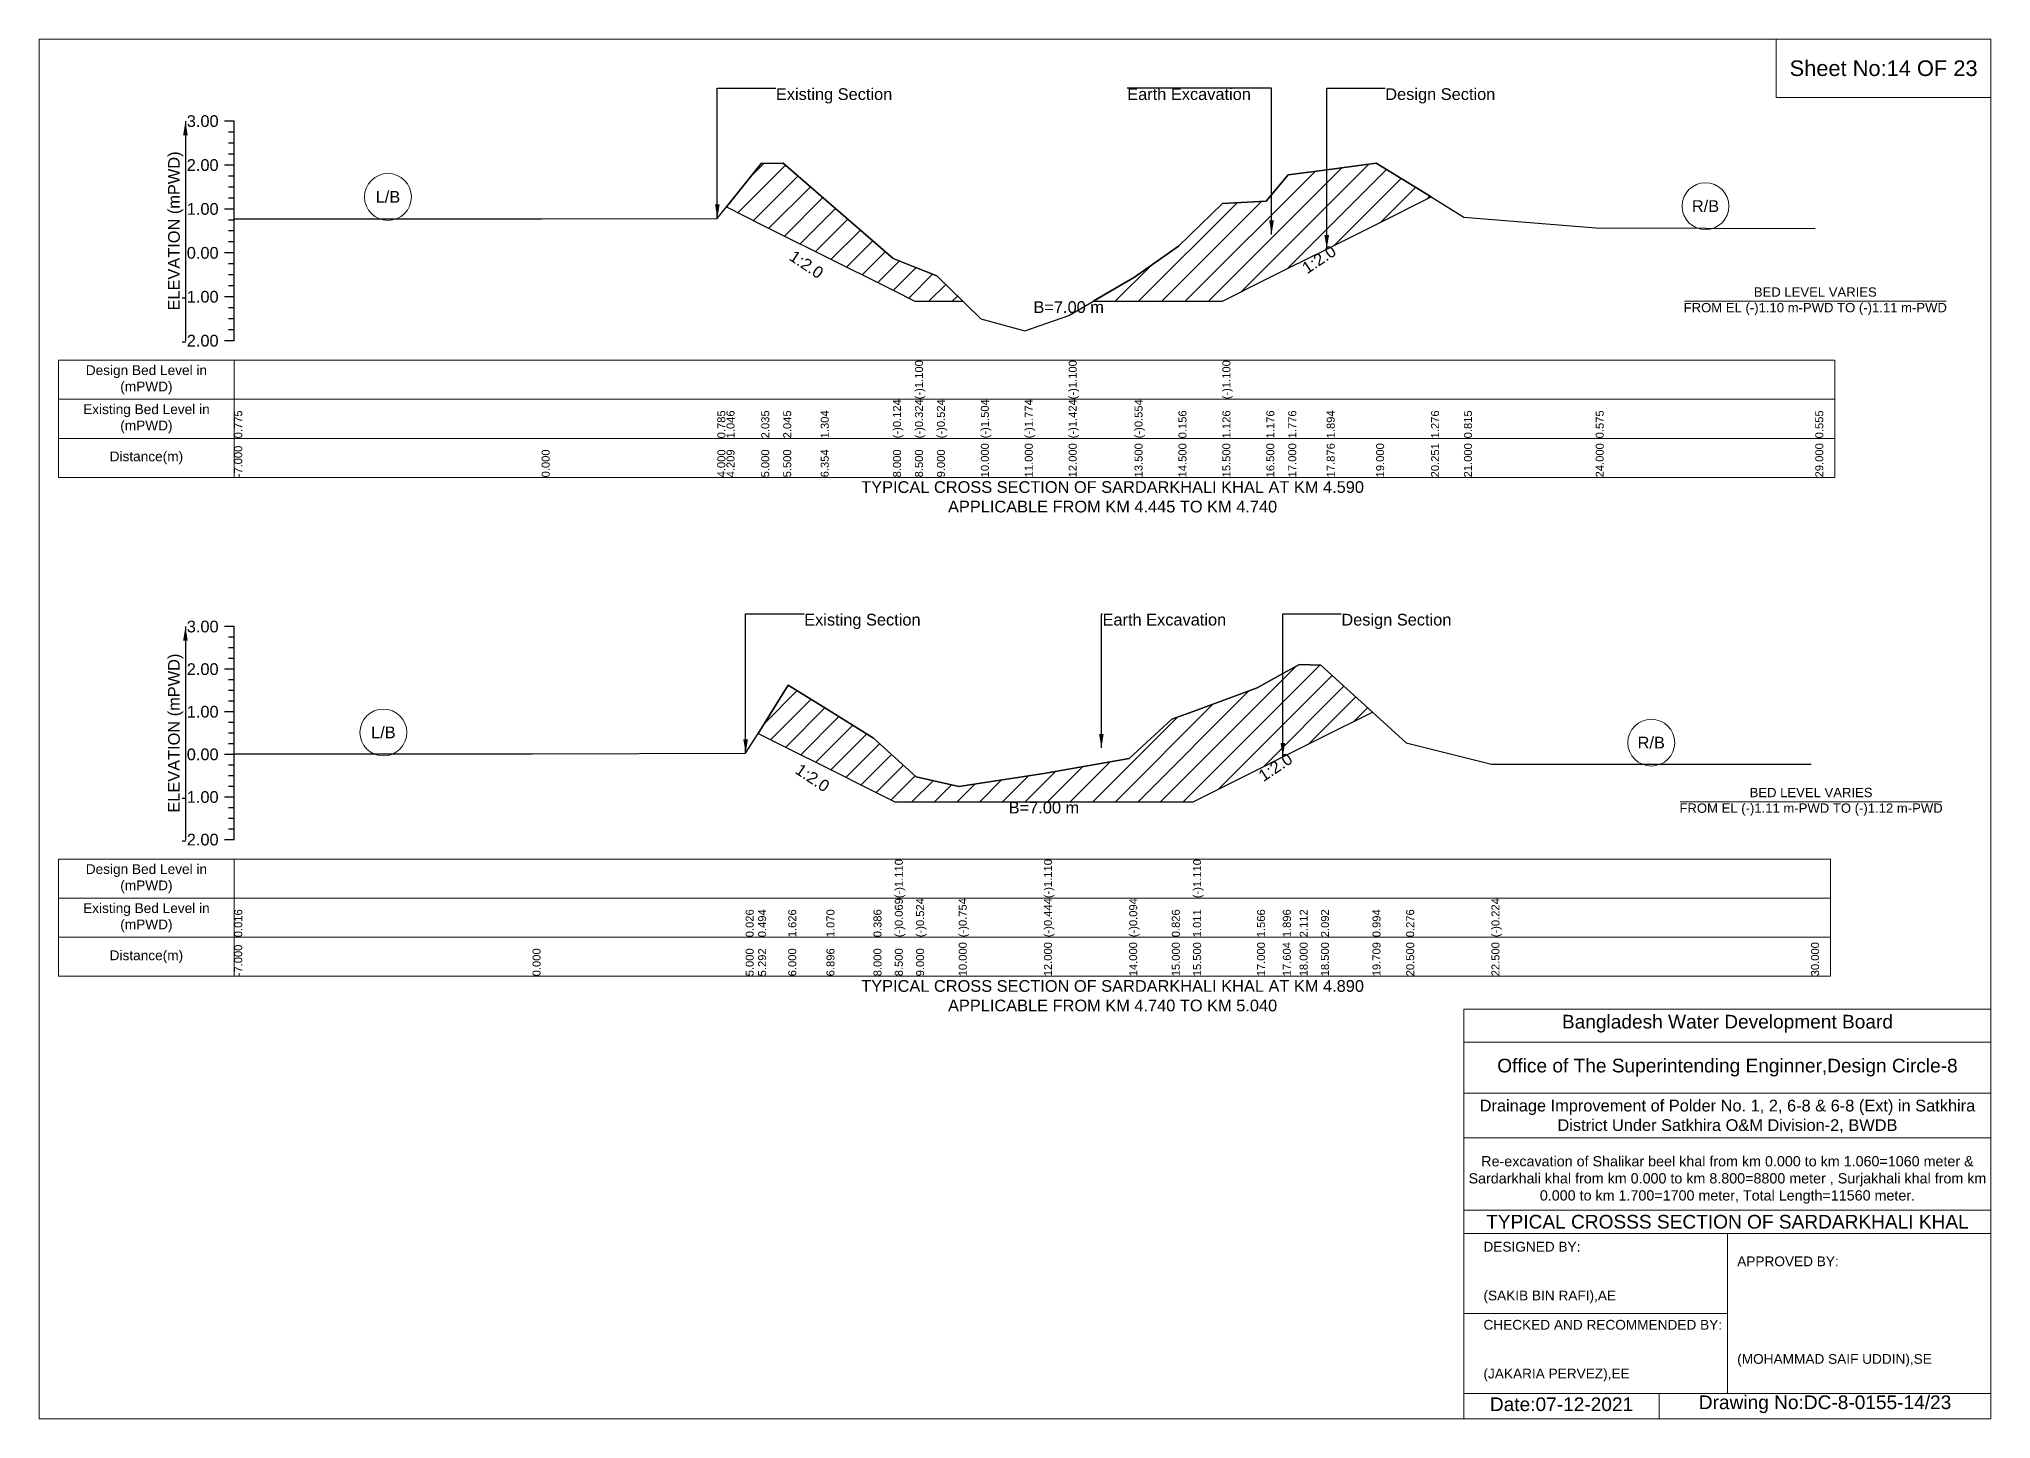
# Model space of a CAD drawing. Header units: inches. Extents: x 93000 to 506000, y -4242 to 0.
# Drawn here: x 230000 to 236000, y -4242 to 0 of the extents above; entities that cross this region are included whole.
import ezdxf

# ---------------------------------------------------------------- set-up
doc = ezdxf.new("R2010")
doc.units = ezdxf.units.IN
doc.header["$LTSCALE"] = 7
doc.header["$MEASUREMENT"] = 0
for name, color, linetype, lineweight in [('Cross section Data Border', 7, 'Continuous', 9), ('Cross Section Labels', 7, 'Continuous', 9), ('Existing_Bed_Level for Xsection', 7, 'Continuous', 25)]:
    doc.layers.add(name, color=color, linetype=linetype, lineweight=lineweight)
doc.styles.get("Standard").update_dxf_attribs({"font": 'arial.ttf'})
doc.dimstyles.get("Standard").update_dxf_attribs({"dimtxt": 0.18, "dimasz": 0.18, "dimexe": 0.18, "dimexo": 0.0625, "dimgap": 0.09, "dimtad": 0, "dimtih": 1, "dimtoh": 1, "dimdec": 4, "dimzin": 0, "dimdsep": 46, "dimtxsty": 'Standard', "dimcen": 0.09, "dimadec": 0, "dimazin": 0, "dimtfac": 1, "dimtdec": 4, "dimtofl": 0, "dimtmove": 0, "dimatfit": 3, "dimfxl": 1, "dimtolj": 1, "dimtzin": 0, "dimarcsym": 0})

msp = doc.modelspace()

# ---------------------------------------------------------------- hatches: boundary and pattern name
at = {"layer": 'Existing_Bed_Level for Xsection'}
h = msp.add_hatch(dxfattribs=at)
h.set_pattern_fill('ANSI31', color=256, scale=405, style=0)
h.paths.add_polyline_path([(232113.2, -516.3), (232220, -569.8), (232287.5, -603.5), (232402.8, -661.2), (232625, -772.3), (232692.5, -806), (232760, -806), (232839.3, -806), (232760, -728.2), (232692.5, -701.2), (232625, -674.2), (232402.8, -481.5), (232287.5, -381.4), (232220, -382.8)])
h = msp.add_hatch(dxfattribs=at)
h.set_pattern_fill('ANSI31', color=256, scale=405, style=0)
h.paths.add_polyline_path([(233240.4, -806), (233367.5, -806), (233502.5, -806), (233637.5, -806), (233772.5, -738.5), (233840, -704.8), (233958.2, -645.7), (234110, -569.8), (234278.9, -485.3), (234110, -381.4), (233958.2, -401.9), (233840, -417.8), (233772.5, -498.8), (233637.5, -505.5), (233502.5, -636.5), (233367.5, -732.3)])
h = msp.add_hatch(dxfattribs=at)
h.set_pattern_fill('ANSI31', color=256, scale=393, style=0)
h.paths.add_polyline_path([(232210.3, -2134.5), (232303, -2180.9), (232420.4, -2239.6), (232565, -2311.9), (232630.5, -2344.6), (232696, -2344.6), (232827, -2344.6), (233089, -2344.6), (233351, -2344.6), (233482, -2344.6), (233547.5, -2344.6), (233744, -2246.4), (233823.2, -2206.8), (233875, -2180.9), (233940.5, -2148.1), (234098.9, -2069), (233940.5, -1925.2), (233875, -1922.6), (233823.2, -1950.8), (233744, -1994.1), (233547.5, -2066.8), (233482, -2091), (233351, -2211.5), (233089, -2257.4), (232827, -2298), (232696, -2267.9), (232630.5, -2208.3), (232565, -2148.7), (232420.4, -2059), (232303, -1986.2)])

# ---------------------------------------------------------------- linework, layer by layer
at = {"layer": 'Cross section Data Border'}
for points in [[(230060, -987.5), (235520, -987.5), (235520, -1347.5), (230060, -1347.5)], [(230060, -2521.2), (235507, -2521.2), (235507, -2881.2), (230060, -2881.2)]]:
    msp.add_lwpolyline(points, close=True, dxfattribs=at)
for points in [[(230600, -987.5), (230600, -1347.5)], [(230060, -1107.5), (235520, -1107.5)], [(230060, -1227.5), (235520, -1227.5)], [(230600, -2521.2), (230600, -2881.2)], [(230060, -2641.2), (235507, -2641.2)], [(230060, -2761.2), (235507, -2761.2)]]:
    msp.add_lwpolyline(points, dxfattribs=at)
at = {"layer": 'Cross Section Labels'}
for points in [[(230000, 0), (236000, 0), (236000, -4242), (230000, -4242)], [(235340, 0), (236000, 0), (236000, -180), (235340, -180)]]:
    msp.add_lwpolyline(points, close=True, dxfattribs=at)
for points in [[(235058.1, -806), (235861.9, -806)], [(235045.1, -2344.6), (235848.9, -2344.6)], [(234380, -4242), (234380, -2982), (236000, -2982)], [(234380, -3084), (236000, -3084)], [(234380, -3240), (236000, -3240)], [(234380, -3378), (236000, -3378)], [(234380, -3600), (236000, -3600)], [(234380, -3672), (236000, -3672)], [(235190, -3672), (235190, -4164)], [(234380, -3918), (235190, -3918)], [(234380, -4164), (236000, -4164)], [(234980, -4164), (234980, -4242)]]:
    msp.add_lwpolyline(points, dxfattribs=at)
for centre in [(231072.5, -485.4), (235122.5, -513.7), (231058.5, -2131.6), (234955.8, -2163.1)]:
    msp.add_circle(centre, 72, dxfattribs=at)
at = {"layer": 'Existing_Bed_Level for Xsection'}
for points in [[(230600, -252.5), (230570, -252.5)], [(230600, -286.3), (230582, -286.3)], [(230600, -927.5), (230600, -792.5), (230600, -657.5), (230600, -522.5), (230600, -387.5), (230600, -252.5)], [(230600, -320), (230582, -320)], [(230600, -353.8), (230582, -353.8)], [(230600, -387.5), (230570, -387.5)], [(230600, -552.9), (231545, -552.9), (232085, -551.5), (232113.2, -516.3), (232220, -382.8), (232287.5, -381.4), (232402.8, -481.5), (232625, -674.2), (232692.5, -701.2), (232692.5, -701.2), (232760, -728.2), (232895, -860.5), (233030, -897), (233165, -849.8), (233165, -849.8), (233367.5, -732.3), (233502.5, -636.5), (233637.5, -505.5), (233637.5, -505.5), (233772.5, -498.8), (233840, -417.8), (233958.2, -401.9), (234110, -381.4), (234278.9, -485.3), (234380, -547.5), (234785, -579.9), (235460, -582.6)], [(230600, -421.3), (230582, -421.3)], [(230600, -455), (230582, -455)], [(230600, -522.5), (230570, -522.5)], [(230600, -488.8), (230582, -488.8)], [(230600, -556.3), (230582, -556.3)], [(230600, -590), (230582, -590)], [(230600, -657.5), (230570, -657.5)], [(230600, -623.8), (230582, -623.8)], [(230600, -691.3), (230582, -691.3)], [(230600, -725), (230582, -725)], [(230600, -758.8), (230582, -758.8)], [(230600, -792.5), (230570, -792.5)], [(230600, -826.3), (230582, -826.3)], [(230600, -860), (230582, -860)], [(230600, -893.8), (230582, -893.8)], [(230600, -927.5), (230570, -927.5)], [(230600, -1806.2), (230570, -1806.2)], [(230600, -1839), (230582, -1839)], [(230600, -2461.2), (230600, -2330.2), (230600, -2199.2), (230600, -2068.2), (230600, -1937.2), (230600, -1806.2)], [(230600, -1871.7), (230582, -1871.7)], [(230600, -1904.5), (230582, -1904.5)], [(230600, -1937.2), (230570, -1937.2)], [(230600, -1970), (230582, -1970)], [(230600, -2197.1), (231517, -2197.1), (232172, -2195.8), (232210.3, -2134.5), (232303, -1986.2), (232420.4, -2059), (232565, -2148.7), (232630.5, -2208.3), (232630.5, -2208.3), (232696, -2267.9), (232827, -2298), (233089, -2257.4), (233089, -2257.4), (233351, -2211.5), (233482, -2091), (233547.5, -2066.8), (233547.5, -2066.8), (233744, -1994.1), (233823.2, -1950.8), (233875, -1922.6), (233940.5, -1925.2), (234098.9, -2069), (234202.5, -2163.1), (234464.5, -2228.6), (235447, -2228.6)], [(230600, -2002.7), (230582, -2002.7)], [(230600, -2035.5), (230582, -2035.5)], [(230600, -2068.2), (230570, -2068.2)], [(230600, -2101), (230582, -2101)], [(230600, -2133.7), (230582, -2133.7)], [(230600, -2199.2), (230570, -2199.2)], [(230600, -2166.5), (230582, -2166.5)], [(230600, -2232), (230582, -2232)], [(230600, -2264.7), (230582, -2264.7)], [(230600, -2330.2), (230570, -2330.2)], [(230600, -2297.5), (230582, -2297.5)], [(230600, -2363), (230582, -2363)], [(230600, -2395.7), (230582, -2395.7)], [(230600, -2428.5), (230582, -2428.5)], [(230600, -2461.2), (230570, -2461.2)]]:
    msp.add_lwpolyline(points, dxfattribs=at)
for points in [[(232113.2, -516.3), (232113.2, -516.3), (232220, -569.8), (232287.5, -603.5), (232402.8, -661.2), (232625, -772.3), (232692.5, -806), (232692.5, -806), (232760, -806), (232839.3, -806), (232760, -728.2), (232692.5, -701.2), (232692.5, -701.2), (232625, -674.2), (232402.8, -481.5), (232287.5, -381.4), (232220, -382.8), (232113.2, -516.3)], [(233240.4, -806), (233367.5, -806), (233502.5, -806), (233637.5, -806), (233637.5, -806), (233772.5, -738.5), (233840, -704.8), (233958.2, -645.7), (234110, -569.8), (234278.9, -485.3), (234110, -381.4), (233958.2, -401.9), (233840, -417.8), (233772.5, -498.8), (233637.5, -505.5), (233637.5, -505.5), (233502.5, -636.5), (233367.5, -732.3)], [(232210.3, -2134.5), (232210.3, -2134.5), (232303, -2180.9), (232420.4, -2239.6), (232565, -2311.9), (232630.5, -2344.6), (232630.5, -2344.6), (232696, -2344.6), (232827, -2344.6), (233089, -2344.6), (233089, -2344.6), (233351, -2344.6), (233482, -2344.6), (233547.5, -2344.6), (233547.5, -2344.6), (233744, -2246.4), (233823.2, -2206.8), (233875, -2180.9), (233940.5, -2148.1), (234098.9, -2069), (233940.5, -1925.2), (233875, -1922.6), (233823.2, -1950.8), (233744, -1994.1), (233547.5, -2066.8), (233547.5, -2066.8), (233482, -2091), (233351, -2211.5), (233089, -2257.4), (233089, -2257.4), (232827, -2298), (232696, -2267.9), (232630.5, -2208.3), (232630.5, -2208.3), (232565, -2148.7), (232420.4, -2059), (232303, -1986.2), (232210.3, -2134.5)]]:
    msp.add_lwpolyline(points, close=True, dxfattribs=at)

# ---------------------------------------------------------------- texts
at = {"layer": 'Cross section Data Border', "char_height": 30, "width": 480, "attachment_point": 5}
for s, insert in [('Design Bed Level in (mPWD)', (230330, -1047.5)), ('Existing Bed Level in (mPWD)', (230330, -1167.5)), ('Distance(m)', (230330, -1287.5)), ('Design Bed Level in (mPWD)', (230330, -2581.2)), ('Existing Bed Level in (mPWD)', (230330, -2701.2)), ('Distance(m)', (230330, -2821.2))]:
    msp.add_mtext(s, dxfattribs=dict(at, insert=insert))
at = {"layer": 'Cross Section Labels'}
for s, insert, char_height, attachment_point in [('Sheet No:14 OF 23', (235670, -90), 48, 5), ('Existing Section', (232265, -151.3), 36, 1), ('Earth Excavation', (233345, -151.3), 36, 1), ('Design Section', (234138.2, -151.3), 36, 1), ('L/B', (231072.5, -485.4), 36, 5), ('R/B', (235122.5, -513.7), 36, 5), ('BED LEVEL VARIES ^JFROM EL (-)1.10 m-PWD TO (-)1.11 m-PWD', (235460, -806), 28.8, 5), ('B=7.00 m', (233165, -806), 36, 2), ('TYPICAL CROSS SECTION OF SARDARKHALI KHAL AT KM 4.590^JAPPLICABLE FROM KM 4.445 TO KM 4.740', (233300, -1407.5), 36, 5), ('Existing Section', (232352, -1766.9), 36, 1), ('Earth Excavation', (233269, -1766.9), 36, 1), ('Design Section', (234003.2, -1766.9), 36, 1), ('L/B', (231058.5, -2131.6), 36, 5), ('R/B', (234955.8, -2163.1), 36, 5), ('BED LEVEL VARIES ^JFROM EL (-)1.11 m-PWD TO (-)1.12 m-PWD', (235447, -2344.6), 28.8, 5), ('B=7.00 m', (233089, -2344.6), 36, 2), ('TYPICAL CROSS SECTION OF SARDARKHALI KHAL AT KM 4.890^JAPPLICABLE FROM KM 4.740 TO KM 5.040', (233300, -2941.2), 36, 5), ('Bangladesh Water Development Board', (235190, -3027), 42, 5), ('Office of The Superintending Enginner,Design Circle-8', (235190, -3162), 42, 5)]:
    msp.add_mtext(s, dxfattribs=dict(at, insert=insert, char_height=char_height, attachment_point=attachment_point))
at = {"layer": 'Cross Section Labels', "char_height": 36, "attachment_point": 2}
for insert, rotation in [((232369.1, -678), 326.30993), ((233924.5, -662.5), 33.69007), ((233790.4, -2223.2), 33.69007), ((232387.7, -2256), 326.30993)]:
    msp.add_mtext('1:2.0', dxfattribs=dict(at, insert=insert, rotation=rotation))
at = {"layer": 'Cross Section Labels'}
for s, insert, char_height, width, attachment_point in [('Drainage Improvement of Polder No. 1, 2, 6-8 & 6-8 (Ext) in Satkhira District Under Satkhira O&M Division-2, BWDB', (235190, -3312), 36, 1680, 5), ('Re-excavation of Shalikar beel khal from km 0.000 to km 1.060=1060 meter & Sardarkhali khal from km 0.000 to km 8.800=8800 meter , Surjakhali khal from km 0.000 to km 1.700=1700 meter, Total Length=11560 meter.', (235190, -3507), 31.4683, 1620, 5), ('TYPICAL CROSSS SECTION OF SARDARKHALI KHAL', (235190, -3636), 42, 1680, 5), ('DESIGNED BY:^J^J^J(SAKIB BIN RAFI),AE', (234440, -3792), 30, 840, 4), ('APPROVED BY:^J^J^J^J^J^J(MOHAMMAD SAIF UDDIN),SE', (235220, -3912), 30, 840, 4), ('CHECKED AND RECOMMENDED BY:^J^J^J(JAKARIA PERVEZ),EE', (234440, -4032), 30, 840, 4), ('Date:07-12-2021', (234680, -4197), 42, 840, 5), ('Drawing No:DC-8-0155-14/23', (235490, -4197), 42, 1320, 5)]:
    msp.add_mtext(s, dxfattribs=dict(at, insert=insert, char_height=char_height, width=width, attachment_point=attachment_point))
at = {"layer": 'Existing_Bed_Level for Xsection', "char_height": 36, "attachment_point": 6}
for s, insert in [('3.00', (230552, -252.5)), ('2.00', (230552, -387.5)), ('1.00', (230552, -522.5)), ('0.00', (230552, -657.5)), ('-1.00', (230552, -792.5)), ('-2.00', (230552, -927.5)), ('3.00', (230552, -1806.2)), ('2.00', (230552, -1937.2)), ('1.00', (230552, -2068.2)), ('0.00', (230552, -2199.2)), ('-1.00', (230552, -2330.2)), ('-2.00', (230552, -2461.2))]:
    msp.add_mtext(s, dxfattribs=dict(at, insert=insert))
at = {"layer": 'Existing_Bed_Level for Xsection', "rotation": 90}
for s, insert, char_height, attachment_point in [('ELEVATION (mPWD)', (230420, -590), 36, 5), ('(-)1.100', (232692.5, -1107.5), 24.6, 1), ('(-)1.100', (233165, -1107.5), 24.6, 1), ('(-)1.100', (233637.5, -1107.5), 24.6, 1), ('(-)0.124', (232625, -1227.5), 24.6, 1), ('(-)0.324', (232692.5, -1227.5), 24.6, 1), ('(-)0.524', (232760, -1227.5), 24.6, 1), ('(-)1.504', (232895, -1227.5), 24.6, 1), ('(-)1.774', (233030, -1227.5), 24.6, 1), ('(-)1.424', (233165, -1227.5), 24.6, 1), ('(-)0.554', (233367.5, -1227.5), 24.6, 1), ('0.775', (230600, -1227.5), 24.6, 1), ('0.785', (232085, -1227.5), 24.6, 1), ('1.046', (232113.2, -1227.5), 24.6, 1), ('2.035', (232220, -1227.5), 24.6, 1), ('2.045', (232287.5, -1227.5), 24.6, 1), ('1.304', (232402.8, -1227.5), 24.6, 1), ('0.156', (233502.5, -1227.5), 24.6, 1), ('1.126', (233637.5, -1227.5), 24.6, 1), ('1.176', (233772.5, -1227.5), 24.6, 1), ('1.776', (233840, -1227.5), 24.6, 1), ('1.894', (233958.2, -1227.5), 24.6, 1), ('1.276', (234278.9, -1227.5), 24.6, 1), ('0.815', (234380, -1227.5), 24.6, 1), ('0.575', (234785, -1227.5), 24.6, 1), ('0.555', (235460, -1227.5), 24.6, 1), ('-7.000', (230600, -1347.5), 24.6, 1), ('10.000', (232895, -1347.5), 24.6, 1), ('11.000', (233030, -1347.5), 24.6, 1), ('12.000', (233165, -1347.5), 24.6, 1), ('13.500', (233367.5, -1347.5), 24.6, 1), ('14.500', (233502.5, -1347.5), 24.6, 1), ('15.500', (233637.5, -1347.5), 24.6, 1), ('16.500', (233772.5, -1347.5), 24.6, 1), ('17.000', (233840, -1347.5), 24.6, 1), ('17.876', (233958.2, -1347.5), 24.6, 1), ('19.000', (234110, -1347.5), 24.6, 1), ('20.251', (234278.9, -1347.5), 24.6, 1), ('21.000', (234380, -1347.5), 24.6, 1), ('24.000', (234785, -1347.5), 24.6, 1), ('29.000', (235460, -1347.5), 24.6, 1), ('0.000', (231545, -1347.5), 24.6, 1), ('4.000', (232085, -1347.5), 24.6, 1), ('4.209', (232113.2, -1347.5), 24.6, 1), ('5.000', (232220, -1347.5), 24.6, 1), ('5.500', (232287.5, -1347.5), 24.6, 1), ('6.354', (232402.8, -1347.5), 24.6, 1), ('8.000', (232625, -1347.5), 24.6, 1), ('8.500', (232692.5, -1347.5), 24.6, 1), ('9.000', (232760, -1347.5), 24.6, 1), ('ELEVATION (mPWD)', (230420, -2133.7), 36, 5), ('(-)1.110', (232630.5, -2641.2), 24.6, 1), ('(-)1.110', (233089, -2641.2), 24.6, 1), ('(-)1.110', (233547.5, -2641.2), 24.6, 1), ('0.016', (230600, -2761.2), 24.6, 1), ('0.026', (232172, -2761.2), 24.6, 1), ('0.494', (232210.3, -2761.2), 24.6, 1), ('1.626', (232303, -2761.2), 24.6, 1), ('1.070', (232420.4, -2761.2), 24.6, 1), ('0.386', (232565, -2761.2), 24.6, 1), ('(-)0.069', (232630.5, -2761.2), 24.6, 1), ('(-)0.524', (232696, -2761.2), 24.6, 1), ('(-)0.754', (232827, -2761.2), 24.6, 1), ('(-)0.444', (233089, -2761.2), 24.6, 1), ('(-)0.094', (233351, -2761.2), 24.6, 1), ('0.826', (233482, -2761.2), 24.6, 1), ('1.011', (233547.5, -2761.2), 24.6, 1), ('1.566', (233744, -2761.2), 24.6, 1), ('1.896', (233823.2, -2761.2), 24.6, 1), ('2.112', (233875, -2761.2), 24.6, 1), ('2.092', (233940.5, -2761.2), 24.6, 1), ('0.994', (234098.9, -2761.2), 24.6, 1), ('0.276', (234202.5, -2761.2), 24.6, 1), ('(-)0.224', (234464.5, -2761.2), 24.6, 1), ('-7.000', (230600, -2881.2), 24.6, 1), ('0.000', (231517, -2881.2), 24.6, 1), ('5.000', (232172, -2881.2), 24.6, 1), ('5.292', (232210.3, -2881.2), 24.6, 1), ('6.000', (232303, -2881.2), 24.6, 1), ('6.896', (232420.4, -2881.2), 24.6, 1), ('8.000', (232565, -2881.2), 24.6, 1), ('8.500', (232630.5, -2881.2), 24.6, 1), ('9.000', (232696, -2881.2), 24.6, 1), ('10.000', (232827, -2881.2), 24.6, 1), ('12.000', (233089, -2881.2), 24.6, 1), ('14.000', (233351, -2881.2), 24.6, 1), ('15.000', (233482, -2881.2), 24.6, 1), ('15.500', (233547.5, -2881.2), 24.6, 1), ('17.000', (233744, -2881.2), 24.6, 1), ('17.604', (233823.2, -2881.2), 24.6, 1), ('18.000', (233875, -2881.2), 24.6, 1), ('18.500', (233940.5, -2881.2), 24.6, 1), ('19.709', (234098.9, -2881.2), 24.6, 1), ('20.500', (234202.5, -2881.2), 24.6, 1), ('22.500', (234464.5, -2881.2), 24.6, 1), ('30.000', (235447, -2881.2), 24.6, 1)]:
    msp.add_mtext(s, dxfattribs=dict(at, insert=insert, char_height=char_height, attachment_point=attachment_point))

# ---------------------------------------------------------------- leaders
at = {"layer": 'Cross Section Labels', "annotation_type": 0, "has_hookline": 1}
for points, hookline_direction, text_width in [([(232085, -551.5), (232085, -151.3), (232264.9, -151.3)], 0, 350.4), ([(233788.6, -600.6), (233788.6, -151.3), (233345.1, -151.3)], 1, 372.7), ([(233958.2, -645.7), (233958.2, -151.3), (234138.1, -151.3)], 0, 330.9), ([(232172, -2195.8), (232172, -1766.9), (232351.9, -1766.9)], 0, 350.4), ([(233265.5, -2179.3), (233265.5, -1766.9), (233268.9, -1766.9)], 0, 372.7), ([(233823.2, -2206.8), (233823.2, -1766.9), (234003.1, -1766.9)], 0, 330.9)]:
    msp.add_leader(points, dimstyle='Standard', override={"dimasz": 43.2}, dxfattribs=dict(at, hookline_direction=hookline_direction, text_width=text_width))
at = {"layer": 'Existing_Bed_Level for Xsection'}
for points in [[(230450, -252.5), (230450, -927.5)], [(230450, -1806.2), (230450, -2461.2)]]:
    msp.add_leader(points, dimstyle='Standard', override={"dimasz": 43.2}, dxfattribs=at)

doc.saveas('drawing.dxf')
